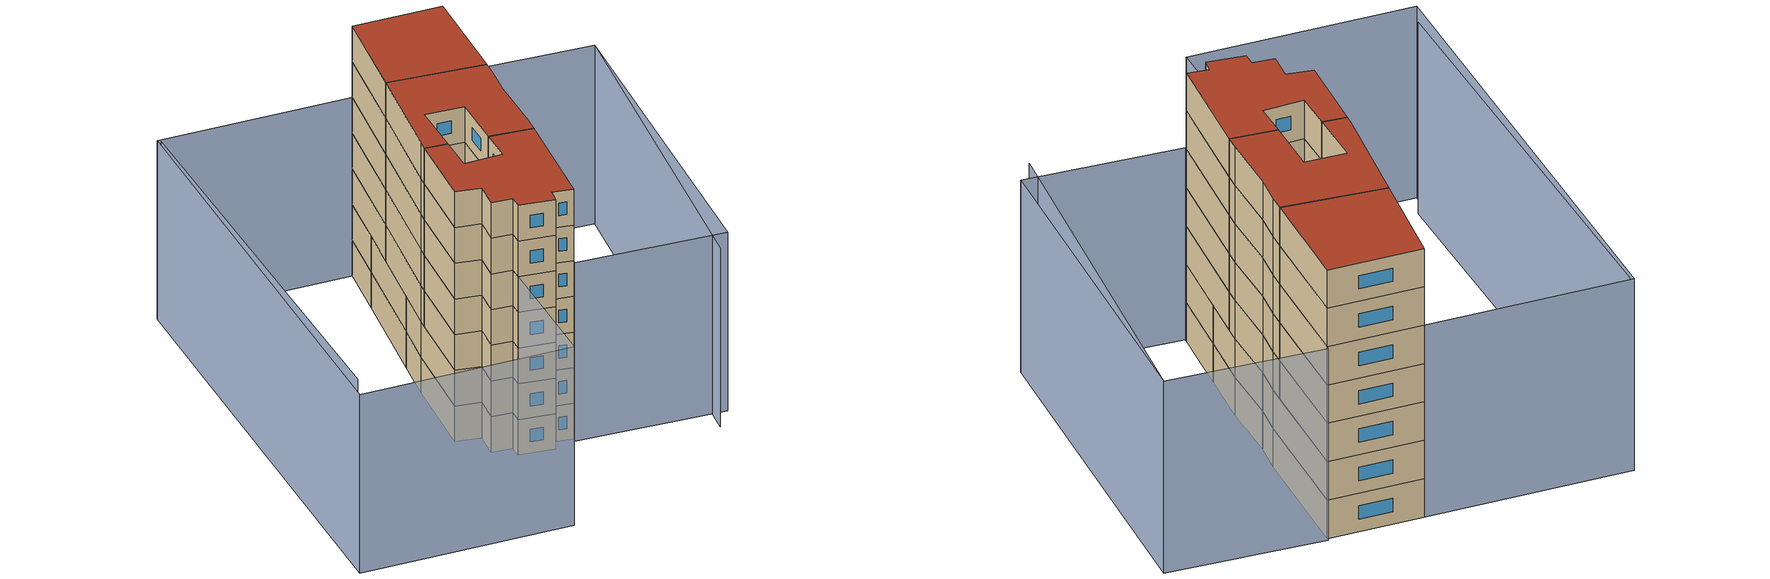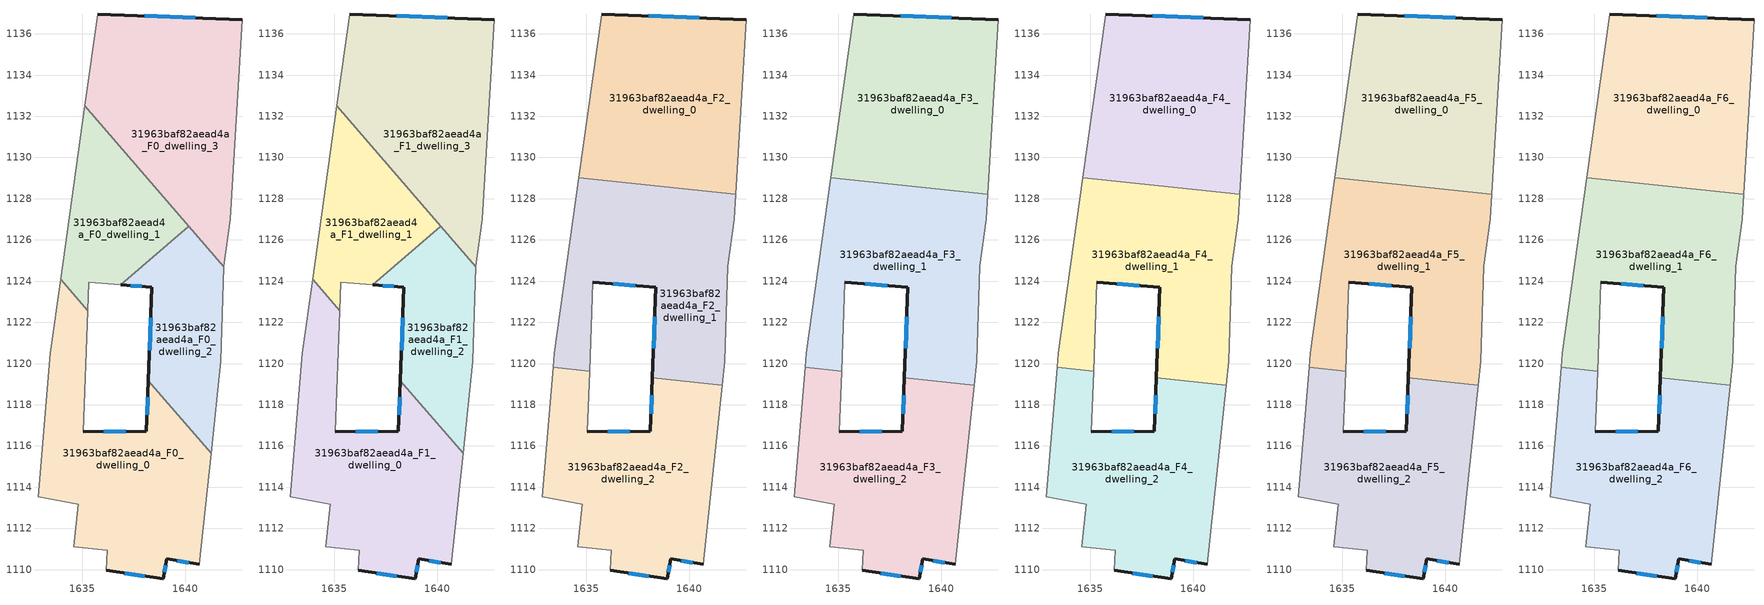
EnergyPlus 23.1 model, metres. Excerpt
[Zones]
31963baf82aead4a_F0_dwelling_0
 floor ground (EU_floor_Construction): 1638.2,1119.17 1641.25,1115.64 1640.68,1110.25 1639.09,1110.52 1638.93,1109.54 1636.17,1109.96 1636.2,1110.94 1634.57,1111.11 1634.8,1113.17 1632.84,1113.52 1633.44,1120.5 1633.95,1124.09 1635.26,1122.57 1635.05,1116.68 1638.1,1116.72 z0
 wall outside (EU_wall_Construction): 1638.2,1119.17 1638.1,1116.72 1635.05,1116.68 / 1636.17,1109.96 1638.93,1109.54 1639.09,1110.52 1640.68,1110.25 z0:3
 wall adiabatic (EU_wall_Construction): 1633.95,1124.09 1633.44,1120.5 1632.84,1113.52 1634.8,1113.17 1634.57,1111.11 1636.2,1110.94 1636.17,1109.96 / 1635.05,1116.68 1635.26,1122.57 / 1640.68,1110.25 1641.25,1115.64 z0:3
 wall to 31963baf82aead4a_F0_dwelling_1 (EU_wall_Construction): 1635.26,1122.57 1633.95,1124.09 z0:3
 wall to 31963baf82aead4a_F0_dwelling_2 (EU_wall_Construction): 1641.25,1115.64 1638.2,1119.17 z0:3
 window (EU_Window_Construction): 1637.11,1116.71 1636.04,1116.7 / 1638.17,1118.37 1638.14,1117.52 / 1639.61,1110.44 1640.16,1110.34 / 1638.98,1109.86 1639.04,1110.21 / 1637.06,1109.83 1638.03,1109.68 z0.98:2.02
31963baf82aead4a_F0_dwelling_1
 floor ground (EU_floor_Construction): 1635.12,1132.5 1640.16,1126.67 1636.86,1123.82 1635.31,1123.94 1635.26,1122.57 1633.95,1124.09 z0
 wall adiabatic (EU_wall_Construction): 1635.26,1122.57 1635.31,1123.94 1636.86,1123.82 / 1635.12,1132.5 1633.95,1124.09 z0:3
 wall to 31963baf82aead4a_F0_dwelling_2 (EU_wall_Construction): 1636.86,1123.82 1640.16,1126.67 z0:3
 wall to 31963baf82aead4a_F0_dwelling_3 (EU_wall_Construction): 1640.16,1126.67 1635.12,1132.5 z0:3
31963baf82aead4a_F0_dwelling_2
 floor ground (EU_floor_Construction): 1640.16,1126.67 1641.86,1124.7 1641.72,1120.1 1641.25,1115.64 1638.2,1119.17 1638.38,1123.7 1636.86,1123.82 z0
 wall outside (EU_wall_Construction): 1636.86,1123.82 1638.38,1123.7 1638.2,1119.17 z0:3
 wall adiabatic (EU_wall_Construction): 1641.25,1115.64 1641.72,1120.1 1641.86,1124.7 z0:3
 wall to 31963baf82aead4a_F0_dwelling_3 (EU_wall_Construction): 1641.86,1124.7 1640.16,1126.67 z0:3
 window (EU_Window_Construction): 1638.32,1122.23 1638.26,1120.64 / 1637.35,1123.78 1637.88,1123.74 z0.98:2.02
31963baf82aead4a_F0_dwelling_3
 floor ground (EU_floor_Construction): 1642.74,1136.68 1642.17,1127.01 1641.86,1124.73 1641.86,1124.7 1635.12,1132.5 1635.75,1136.96 z0
 wall outside (EU_wall_Construction): 1642.74,1136.68 1635.75,1136.96 z0:3
 wall adiabatic (EU_wall_Construction): 1641.86,1124.7 1641.86,1124.73 1642.17,1127.01 1642.74,1136.68 / 1635.75,1136.96 1635.12,1132.5 z0:3
 window (EU_Window_Construction): 1640.47,1136.77 1638.02,1136.87 z0.98:2.02
31963baf82aead4a_F1_dwelling_0
 floor to 31963baf82aead4a_F0_dwelling_0 (EU_floor_Construction): 1638.2,1119.17 1641.25,1115.64 1640.68,1110.25 1639.09,1110.52 1638.93,1109.54 1636.17,1109.96 1636.2,1110.94 1634.57,1111.11 1634.8,1113.17 1632.84,1113.52 1633.44,1120.5 1633.95,1124.09 1635.26,1122.57 1635.05,1116.68 1638.1,1116.72 z3
 wall outside (EU_wall_Construction): 1638.2,1119.17 1638.1,1116.72 1635.05,1116.68 / 1636.17,1109.96 1638.93,1109.54 1639.09,1110.52 1640.68,1110.25 z3:6
 wall adiabatic (EU_wall_Construction): 1633.95,1124.09 1633.44,1120.5 1632.84,1113.52 1634.8,1113.17 1634.57,1111.11 1636.2,1110.94 1636.17,1109.96 / 1635.05,1116.68 1635.26,1122.57 / 1640.68,1110.25 1641.25,1115.64 z3:6
 wall to 31963baf82aead4a_F1_dwelling_1 (EU_wall_Construction): 1635.26,1122.57 1633.95,1124.09 z3:6
 wall to 31963baf82aead4a_F1_dwelling_2 (EU_wall_Construction): 1641.25,1115.64 1638.2,1119.17 z3:6
 window (EU_Window_Construction): 1637.11,1116.71 1636.04,1116.7 / 1638.17,1118.37 1638.14,1117.52 / 1639.61,1110.44 1640.16,1110.34 / 1638.98,1109.86 1639.04,1110.21 / 1637.06,1109.83 1638.03,1109.68 z3.98:5.02
31963baf82aead4a_F1_dwelling_1
 floor to 31963baf82aead4a_F0_dwelling_1 (EU_floor_Construction): 1635.12,1132.5 1640.16,1126.67 1636.86,1123.82 1635.31,1123.94 1635.26,1122.57 1633.95,1124.09 z3
 wall adiabatic (EU_wall_Construction): 1635.26,1122.57 1635.31,1123.94 1636.86,1123.82 / 1635.12,1132.5 1633.95,1124.09 z3:6
 wall to 31963baf82aead4a_F1_dwelling_2 (EU_wall_Construction): 1636.86,1123.82 1640.16,1126.67 z3:6
 wall to 31963baf82aead4a_F1_dwelling_3 (EU_wall_Construction): 1640.16,1126.67 1635.12,1132.5 z3:6
31963baf82aead4a_F1_dwelling_2
 floor to 31963baf82aead4a_F0_dwelling_2 (EU_floor_Construction): 1640.16,1126.67 1641.86,1124.7 1641.72,1120.1 1641.25,1115.64 1638.2,1119.17 1638.38,1123.7 1636.86,1123.82 z3
 wall outside (EU_wall_Construction): 1636.86,1123.82 1638.38,1123.7 1638.2,1119.17 z3:6
 wall adiabatic (EU_wall_Construction): 1641.25,1115.64 1641.72,1120.1 1641.86,1124.7 z3:6
 wall to 31963baf82aead4a_F1_dwelling_3 (EU_wall_Construction): 1641.86,1124.7 1640.16,1126.67 z3:6
 window (EU_Window_Construction): 1638.32,1122.23 1638.26,1120.64 / 1637.35,1123.78 1637.88,1123.74 z3.98:5.02
31963baf82aead4a_F1_dwelling_3
 floor to 31963baf82aead4a_F0_dwelling_3 (EU_floor_Construction): 1642.74,1136.68 1642.17,1127.01 1641.86,1124.73 1641.86,1124.7 1635.12,1132.5 1635.75,1136.96 z3
 wall outside (EU_wall_Construction): 1642.74,1136.68 1635.75,1136.96 z3:6
 wall adiabatic (EU_wall_Construction): 1641.86,1124.7 1641.86,1124.73 1642.17,1127.01 1642.74,1136.68 / 1635.75,1136.96 1635.12,1132.5 z3:6
 window (EU_Window_Construction): 1640.47,1136.77 1638.02,1136.87 z3.98:5.02
31963baf82aead4a_F2_dwelling_0
 floor to 31963baf82aead4a_F1_dwelling_3 (EU_floor_Construction): 1642.74,1136.68 1642.24,1128.21 1638.48,1128.62 1635.12,1132.5 1635.75,1136.96 z6
 floor to 31963baf82aead4a_F1_dwelling_1 (EU_floor_Construction): 1635.12,1132.5 1638.48,1128.62 1634.64,1129.02 z6
 wall outside (EU_wall_Construction): 1642.74,1136.68 1635.75,1136.96 z6:9
 wall to 31963baf82aead4a_F2_dwelling_1 (EU_wall_Construction): 1634.64,1129.03 1642.24,1128.21 z6:9
 wall adiabatic (EU_wall_Construction): 1635.75,1136.96 1634.64,1129.03 / 1642.24,1128.21 1642.74,1136.68 z6:9
 window (EU_Window_Construction): 1640.47,1136.77 1638.02,1136.87 z6.98:8.02
31963baf82aead4a_F2_dwelling_1
 floor to 31963baf82aead4a_F1_dwelling_1 (EU_floor_Construction): 1638.48,1128.62 1640.16,1126.67 1636.86,1123.82 1635.31,1123.94 1635.26,1122.57 1633.95,1124.09 1634.64,1129.02 z6
 floor to 31963baf82aead4a_F1_dwelling_2 (EU_floor_Construction): 1640.16,1126.67 1641.86,1124.7 1641.72,1120.1 1641.6,1118.95 1638.21,1119.31 1638.38,1123.7 1636.86,1123.82 z6
 floor to 31963baf82aead4a_F1_dwelling_0 (EU_floor_Construction): 1633.95,1124.09 1635.26,1122.57 1635.15,1119.64 1633.39,1119.82 1633.44,1120.5 z6
 floor to 31963baf82aead4a_F1_dwelling_3 (EU_floor_Construction): 1642.24,1128.21 1642.17,1127.01 1641.86,1124.73 1641.86,1124.7 1638.48,1128.62 z6
 wall outside (EU_wall_Construction): 1635.31,1123.94 1638.38,1123.7 1638.2,1119.31 z6:9
 wall adiabatic (EU_wall_Construction): 1641.6,1118.95 1641.72,1120.1 1641.86,1124.73 1642.17,1127.01 1642.24,1128.21 / 1635.16,1119.63 1635.31,1123.94 / 1634.64,1129.03 1633.44,1120.5 1633.39,1119.82 z6:9
 wall to 31963baf82aead4a_F2_dwelling_2 (EU_wall_Construction): 1638.2,1119.31 1641.6,1118.95 / 1633.39,1119.82 1635.16,1119.63 z6:9
 window (EU_Window_Construction): 1638.32,1122.28 1638.26,1120.74 / 1636.31,1123.87 1637.38,1123.78 z6.98:8.02
31963baf82aead4a_F2_dwelling_2
 floor to 31963baf82aead4a_F1_dwelling_0 (EU_floor_Construction): 1638.2,1119.17 1641.25,1115.64 1640.68,1110.25 1639.09,1110.52 1638.93,1109.54 1636.17,1109.96 1636.2,1110.94 1634.57,1111.11 1634.8,1113.17 1632.84,1113.52 1633.39,1119.82 1635.15,1119.64 1635.05,1116.68 1638.1,1116.72 z6
 floor to 31963baf82aead4a_F1_dwelling_2 (EU_floor_Construction): 1641.6,1118.95 1641.25,1115.64 1638.2,1119.17 1638.21,1119.31 z6
 wall outside (EU_wall_Construction): 1638.2,1119.31 1638.1,1116.72 1635.05,1116.68 / 1636.17,1109.96 1638.93,1109.54 1639.09,1110.52 1640.68,1110.25 z6:9
 wall adiabatic (EU_wall_Construction): 1633.39,1119.82 1632.84,1113.52 1634.8,1113.17 1634.57,1111.11 1636.2,1110.94 1636.17,1109.96 / 1635.05,1116.68 1635.16,1119.63 / 1640.68,1110.25 1641.6,1118.95 z6:9
 window (EU_Window_Construction): 1637.11,1116.71 1636.04,1116.7 / 1638.17,1118.47 1638.14,1117.56 / 1639.61,1110.44 1640.16,1110.34 / 1638.98,1109.86 1639.04,1110.21 / 1637.06,1109.83 1638.03,1109.68 z6.98:8.02
31963baf82aead4a_F3_dwelling_0
 floor to 31963baf82aead4a_F2_dwelling_0 (EU_floor_Construction): 1642.74,1136.68 1642.24,1128.21 1634.64,1129.03 1635.75,1136.96 z9
 wall outside (EU_wall_Construction): 1642.74,1136.68 1635.75,1136.96 z9:12
 wall to 31963baf82aead4a_F3_dwelling_1 (EU_wall_Construction): 1634.64,1129.03 1642.24,1128.21 z9:12
 wall adiabatic (EU_wall_Construction): 1635.75,1136.96 1634.64,1129.03 / 1642.24,1128.21 1642.74,1136.68 z9:12
 window (EU_Window_Construction): 1640.47,1136.77 1638.02,1136.87 z9.98:11.02
31963baf82aead4a_F3_dwelling_1
 floor to 31963baf82aead4a_F2_dwelling_1 (EU_floor_Construction): 1642.24,1128.21 1642.17,1127.01 1641.86,1124.73 1641.72,1120.1 1641.6,1118.95 1638.2,1119.31 1638.38,1123.7 1635.31,1123.94 1635.16,1119.63 1633.39,1119.82 1633.44,1120.5 1634.64,1129.03 z9
 wall outside (EU_wall_Construction): 1635.31,1123.94 1638.38,1123.7 1638.2,1119.31 z9:12
 wall adiabatic (EU_wall_Construction): 1641.6,1118.95 1641.72,1120.1 1641.86,1124.73 1642.17,1127.01 1642.24,1128.21 / 1635.16,1119.63 1635.31,1123.94 / 1634.64,1129.03 1633.44,1120.5 1633.39,1119.82 z9:12
 wall to 31963baf82aead4a_F3_dwelling_2 (EU_wall_Construction): 1638.2,1119.31 1641.6,1118.95 / 1633.39,1119.82 1635.16,1119.63 z9:12
 window (EU_Window_Construction): 1638.32,1122.28 1638.26,1120.74 / 1636.31,1123.87 1637.38,1123.78 z9.98:11.02
31963baf82aead4a_F3_dwelling_2
 floor to 31963baf82aead4a_F2_dwelling_2 (EU_floor_Construction): 1641.6,1118.95 1640.68,1110.25 1639.09,1110.52 1638.93,1109.54 1636.17,1109.96 1636.2,1110.94 1634.57,1111.11 1634.8,1113.17 1632.84,1113.52 1633.39,1119.82 1635.16,1119.63 1635.05,1116.68 1638.1,1116.72 1638.2,1119.31 z9
 wall outside (EU_wall_Construction): 1638.2,1119.31 1638.1,1116.72 1635.05,1116.68 / 1636.17,1109.96 1638.93,1109.54 1639.09,1110.52 1640.68,1110.25 z9:12
 wall adiabatic (EU_wall_Construction): 1633.39,1119.82 1632.84,1113.52 1634.8,1113.17 1634.57,1111.11 1636.2,1110.94 1636.17,1109.96 / 1635.05,1116.68 1635.16,1119.63 / 1640.68,1110.25 1641.6,1118.95 z9:12
 window (EU_Window_Construction): 1637.11,1116.71 1636.04,1116.7 / 1638.17,1118.47 1638.14,1117.56 / 1639.61,1110.44 1640.16,1110.34 / 1638.98,1109.86 1639.04,1110.21 / 1637.06,1109.83 1638.03,1109.68 z9.98:11.02
31963baf82aead4a_F4_dwelling_0
 floor to 31963baf82aead4a_F3_dwelling_0 (EU_floor_Construction): 1642.74,1136.68 1642.24,1128.21 1634.64,1129.03 1635.75,1136.96 z12
 wall outside (EU_wall_Construction): 1642.74,1136.68 1635.75,1136.96 z12:15
 wall to 31963baf82aead4a_F4_dwelling_1 (EU_wall_Construction): 1634.64,1129.03 1642.24,1128.21 z12:15
 wall adiabatic (EU_wall_Construction): 1635.75,1136.96 1634.64,1129.03 / 1642.24,1128.21 1642.74,1136.68 z12:15
 window (EU_Window_Construction): 1640.47,1136.77 1638.02,1136.87 z12.98:14.02
31963baf82aead4a_F4_dwelling_1
 floor to 31963baf82aead4a_F3_dwelling_1 (EU_floor_Construction): 1642.24,1128.21 1642.17,1127.01 1641.86,1124.73 1641.72,1120.1 1641.6,1118.95 1638.2,1119.31 1638.38,1123.7 1635.31,1123.94 1635.16,1119.63 1633.39,1119.82 1633.44,1120.5 1634.64,1129.03 z12
 wall outside (EU_wall_Construction): 1635.31,1123.94 1638.38,1123.7 1638.2,1119.31 z12:15
 wall adiabatic (EU_wall_Construction): 1641.6,1118.95 1641.72,1120.1 1641.86,1124.73 1642.17,1127.01 1642.24,1128.21 / 1635.16,1119.63 1635.31,1123.94 / 1634.64,1129.03 1633.44,1120.5 1633.39,1119.82 z12:15
 wall to 31963baf82aead4a_F4_dwelling_2 (EU_wall_Construction): 1638.2,1119.31 1641.6,1118.95 / 1633.39,1119.82 1635.16,1119.63 z12:15
 window (EU_Window_Construction): 1638.32,1122.28 1638.26,1120.74 / 1636.31,1123.87 1637.38,1123.78 z12.98:14.02
31963baf82aead4a_F4_dwelling_2
 floor to 31963baf82aead4a_F3_dwelling_2 (EU_floor_Construction): 1641.6,1118.95 1640.68,1110.25 1639.09,1110.52 1638.93,1109.54 1636.17,1109.96 1636.2,1110.94 1634.57,1111.11 1634.8,1113.17 1632.84,1113.52 1633.39,1119.82 1635.16,1119.63 1635.05,1116.68 1638.1,1116.72 1638.2,1119.31 z12
 wall outside (EU_wall_Construction): 1638.2,1119.31 1638.1,1116.72 1635.05,1116.68 / 1636.17,1109.96 1638.93,1109.54 1639.09,1110.52 1640.68,1110.25 z12:15
 wall adiabatic (EU_wall_Construction): 1633.39,1119.82 1632.84,1113.52 1634.8,1113.17 1634.57,1111.11 1636.2,1110.94 1636.17,1109.96 / 1635.05,1116.68 1635.16,1119.63 / 1640.68,1110.25 1641.6,1118.95 z12:15
 window (EU_Window_Construction): 1637.11,1116.71 1636.04,1116.7 / 1638.17,1118.47 1638.14,1117.56 / 1639.61,1110.44 1640.16,1110.34 / 1638.98,1109.86 1639.04,1110.21 / 1637.06,1109.83 1638.03,1109.68 z12.98:14.02
31963baf82aead4a_F5_dwelling_0
 floor to 31963baf82aead4a_F4_dwelling_0 (EU_floor_Construction): 1642.74,1136.68 1642.24,1128.21 1634.64,1129.03 1635.75,1136.96 z15
 wall outside (EU_wall_Construction): 1642.74,1136.68 1635.75,1136.96 z15:18
 wall to 31963baf82aead4a_F5_dwelling_1 (EU_wall_Construction): 1634.64,1129.03 1642.24,1128.21 z15:18
 wall adiabatic (EU_wall_Construction): 1635.75,1136.96 1634.64,1129.03 / 1642.24,1128.21 1642.74,1136.68 z15:18
 window (EU_Window_Construction): 1640.47,1136.77 1638.02,1136.87 z15.98:17.02
31963baf82aead4a_F5_dwelling_1
 floor to 31963baf82aead4a_F4_dwelling_1 (EU_floor_Construction): 1642.24,1128.21 1642.17,1127.01 1641.86,1124.73 1641.72,1120.1 1641.6,1118.95 1638.2,1119.31 1638.38,1123.7 1635.31,1123.94 1635.16,1119.63 1633.39,1119.82 1633.44,1120.5 1634.64,1129.03 z15
 wall outside (EU_wall_Construction): 1635.31,1123.94 1638.38,1123.7 1638.2,1119.31 z15:18
 wall adiabatic (EU_wall_Construction): 1641.6,1118.95 1641.72,1120.1 1641.86,1124.73 1642.17,1127.01 1642.24,1128.21 / 1635.16,1119.63 1635.31,1123.94 / 1634.64,1129.03 1633.44,1120.5 1633.39,1119.82 z15:18
 wall to 31963baf82aead4a_F5_dwelling_2 (EU_wall_Construction): 1638.2,1119.31 1641.6,1118.95 / 1633.39,1119.82 1635.16,1119.63 z15:18
 window (EU_Window_Construction): 1638.32,1122.28 1638.26,1120.74 / 1636.31,1123.87 1637.38,1123.78 z15.98:17.02
31963baf82aead4a_F5_dwelling_2
 floor to 31963baf82aead4a_F4_dwelling_2 (EU_floor_Construction): 1641.6,1118.95 1640.68,1110.25 1639.09,1110.52 1638.93,1109.54 1636.17,1109.96 1636.2,1110.94 1634.57,1111.11 1634.8,1113.17 1632.84,1113.52 1633.39,1119.82 1635.16,1119.63 1635.05,1116.68 1638.1,1116.72 1638.2,1119.31 z15
 wall outside (EU_wall_Construction): 1638.2,1119.31 1638.1,1116.72 1635.05,1116.68 / 1636.17,1109.96 1638.93,1109.54 1639.09,1110.52 1640.68,1110.25 z15:18
 wall adiabatic (EU_wall_Construction): 1633.39,1119.82 1632.84,1113.52 1634.8,1113.17 1634.57,1111.11 1636.2,1110.94 1636.17,1109.96 / 1635.05,1116.68 1635.16,1119.63 / 1640.68,1110.25 1641.6,1118.95 z15:18
 window (EU_Window_Construction): 1637.11,1116.71 1636.04,1116.7 / 1638.17,1118.47 1638.14,1117.56 / 1639.61,1110.44 1640.16,1110.34 / 1638.98,1109.86 1639.04,1110.21 / 1637.06,1109.83 1638.03,1109.68 z15.98:17.02
31963baf82aead4a_F6_dwelling_0
 floor to 31963baf82aead4a_F5_dwelling_0 (EU_floor_Construction): 1642.74,1136.68 1642.24,1128.21 1634.64,1129.03 1635.75,1136.96 z18
 wall outside (EU_wall_Construction): 1642.74,1136.68 1635.75,1136.96 z18:21
 wall to 31963baf82aead4a_F6_dwelling_1 (EU_wall_Construction): 1634.64,1129.03 1642.24,1128.21 z18:21
 wall adiabatic (EU_wall_Construction): 1635.75,1136.96 1634.64,1129.03 / 1642.24,1128.21 1642.74,1136.68 z18:21
 window (EU_Window_Construction): 1640.47,1136.77 1638.02,1136.87 z18.98:20.02
 roof outside (EU_roof_Construction): 1642.24,1128.21 1642.74,1136.68 1635.75,1136.96 1634.64,1129.03 z21
31963baf82aead4a_F6_dwelling_1
 floor to 31963baf82aead4a_F5_dwelling_1 (EU_floor_Construction): 1642.24,1128.21 1642.17,1127.01 1641.86,1124.73 1641.72,1120.1 1641.6,1118.95 1638.2,1119.31 1638.38,1123.7 1635.31,1123.94 1635.16,1119.63 1633.39,1119.82 1633.44,1120.5 1634.64,1129.03 z18
 wall outside (EU_wall_Construction): 1635.31,1123.94 1638.38,1123.7 1638.2,1119.31 z18:21
 wall adiabatic (EU_wall_Construction): 1641.6,1118.95 1641.72,1120.1 1641.86,1124.73 1642.17,1127.01 1642.24,1128.21 / 1635.16,1119.63 1635.31,1123.94 / 1634.64,1129.03 1633.44,1120.5 1633.39,1119.82 z18:21
 wall to 31963baf82aead4a_F6_dwelling_2 (EU_wall_Construction): 1638.2,1119.31 1641.6,1118.95 / 1633.39,1119.82 1635.16,1119.63 z18:21
 window (EU_Window_Construction): 1638.32,1122.28 1638.26,1120.74 / 1636.31,1123.87 1637.38,1123.78 z18.98:20.02
 roof outside (EU_roof_Construction): 1641.6,1118.95 1641.72,1120.1 1641.86,1124.73 1642.17,1127.01 1642.24,1128.21 1634.64,1129.03 1633.44,1120.5 1633.39,1119.82 1635.16,1119.63 1635.31,1123.94 1638.38,1123.7 1638.2,1119.31 z21
31963baf82aead4a_F6_dwelling_2
 floor to 31963baf82aead4a_F5_dwelling_2 (EU_floor_Construction): 1641.6,1118.95 1640.68,1110.25 1639.09,1110.52 1638.93,1109.54 1636.17,1109.96 1636.2,1110.94 1634.57,1111.11 1634.8,1113.17 1632.84,1113.52 1633.39,1119.82 1635.16,1119.63 1635.05,1116.68 1638.1,1116.72 1638.2,1119.31 z18
 wall outside (EU_wall_Construction): 1638.2,1119.31 1638.1,1116.72 1635.05,1116.68 / 1636.17,1109.96 1638.93,1109.54 1639.09,1110.52 1640.68,1110.25 z18:21
 wall adiabatic (EU_wall_Construction): 1633.39,1119.82 1632.84,1113.52 1634.8,1113.17 1634.57,1111.11 1636.2,1110.94 1636.17,1109.96 / 1635.05,1116.68 1635.16,1119.63 / 1640.68,1110.25 1641.6,1118.95 z18:21
 window (EU_Window_Construction): 1637.11,1116.71 1636.04,1116.7 / 1638.17,1118.47 1638.14,1117.56 / 1639.61,1110.44 1640.16,1110.34 / 1638.98,1109.86 1639.04,1110.21 / 1637.06,1109.83 1638.03,1109.68 z18.98:20.02
 roof outside (EU_roof_Construction): 1640.68,1110.25 1641.6,1118.95 1638.2,1119.31 1638.1,1116.72 1635.05,1116.68 1635.16,1119.63 1633.39,1119.82 1632.84,1113.52 1634.8,1113.17 1634.57,1111.11 1636.2,1110.94 1636.17,1109.96 1638.93,1109.54 1639.09,1110.52 z21
shading: 1620.84,1137.35 1619.91,1102.23 / 1650.88,1107.37 1654.4,1136.01 / 1619.16,1100.33 1620.61,1137.55 / 1620.61,1137.55 1637.22,1136.91 / 1637.22,1136.91 1635.77,1099.68 / 1635.77,1099.68 1619.16,1100.33 / 1640.65,1109.98 1642.76,1136.92 / 1642.76,1136.92 1654.4,1136.01 / 1654.4,1136.01 1652.29,1109.07 / 1652.29,1109.07 1640.65,1109.98 z0:15
[Building]
EU S2 Campaign: North Axis=0; Terrain=City; Solar Distribution=FullExterior
[Site:Location]
Bologna: Latitude=44.5; Longitude=11.25; Time Zone=1; Elevation=37
[SizingPeriod:WeatherFileDays]
AnnualSizingPeriod: Begin Month=1; Begin Day of Month=1; End Month=12; End Day of Month=31; Day of Week for Start Day=Monday; Use Weather File Daylight Saving Period=No; Use Weather File Rain and Snow Indicators=No
[MATERIAL]
EU_InternalMass_Material: Roughness=MediumRough; Thickness=0.1; Conductivity=1; Density=1800; Specific Heat=900; Thermal Absorptance=0.9; Solar Absorptance=0.7; Visible Absorptance=0.7
[MATERIAL:NOMASS] Roughness=MediumRough; Thermal Absorptance=0.9; Solar Absorptance=0.7; Visible Absorptance=0.7
Name | Thermal Resistance
EU_wall_NoMass | 0.905828
EU_roof_NoMass | 0.37593
EU_floor_NoMass | 0.67114
[WINDOWMATERIAL:SIMPLEGLAZINGSYSTEM]
EU_Window_SimpleGlazing: UFactor=4.52486; Solar Heat Gain Coefficient=0.85; Visible Transmittance=0.85
[CONSTRUCTION]
EU_wall_Construction: EU_wall_NoMass
EU_roof_Construction: EU_roof_NoMass
EU_floor_Construction: EU_floor_NoMass
EU_Window_Construction: EU_Window_SimpleGlazing
EU_InternalMass_Construction: EU_InternalMass_Material
[ZONE] Type=1; Multiplier=1; Ceiling Height=autocalculate; Floor Area=autocalculate; Part of Total Floor Area=Yes
Name | Volume
31963baf82aead4a_F0_dwelling_0; 31963baf82aead4a_F1_dwelling_0 | 180.962
31963baf82aead4a_F2_dwelling_0; 31963baf82aead4a_F3_dwelling_0; 31963baf82aead4a_F4_dwelling_0; 31963baf82aead4a_F5_dwelling_0; 31963baf82aead4a_F6_dwelling_0 | 180.968
31963baf82aead4a_F0_dwelling_1; 31963baf82aead4a_F1_dwelling_1 | 90.4915
31963baf82aead4a_F2_dwelling_1; 31963baf82aead4a_F3_dwelling_1; 31963baf82aead4a_F4_dwelling_1; 31963baf82aead4a_F5_dwelling_1; 31963baf82aead4a_F6_dwelling_1 | 180.961
31963baf82aead4a_F0_dwelling_2; 31963baf82aead4a_F1_dwelling_2 | 90.4753
31963baf82aead4a_F2_dwelling_2; 31963baf82aead4a_F3_dwelling_2; 31963baf82aead4a_F4_dwelling_2; 31963baf82aead4a_F5_dwelling_2; 31963baf82aead4a_F6_dwelling_2 | 180.978
31963baf82aead4a_F0_dwelling_3; 31963baf82aead4a_F1_dwelling_3 | 180.973
[INTERNALMASS] Construction=EU_InternalMass_Construction
Name | Zone or ZoneList | Surface Area
31963baf82aead4a_F0_dwelling_0_EU_InternalMass | 31963baf82aead4a_F0_dwelling_0 | 60.3209
31963baf82aead4a_F0_dwelling_1_EU_InternalMass | 31963baf82aead4a_F0_dwelling_1 | 30.1635
31963baf82aead4a_F0_dwelling_2_EU_InternalMass | 31963baf82aead4a_F0_dwelling_2 | 30.1582
31963baf82aead4a_F0_dwelling_3_EU_InternalMass | 31963baf82aead4a_F0_dwelling_3 | 60.3243
31963baf82aead4a_F1_dwelling_0_EU_InternalMass | 31963baf82aead4a_F1_dwelling_0 | 60.3209
31963baf82aead4a_F1_dwelling_1_EU_InternalMass | 31963baf82aead4a_F1_dwelling_1 | 30.1635
31963baf82aead4a_F1_dwelling_2_EU_InternalMass | 31963baf82aead4a_F1_dwelling_2 | 30.1582
31963baf82aead4a_F1_dwelling_3_EU_InternalMass | 31963baf82aead4a_F1_dwelling_3 | 60.3243
31963baf82aead4a_F2_dwelling_0_EU_InternalMass | 31963baf82aead4a_F2_dwelling_0 | 60.3228
31963baf82aead4a_F2_dwelling_1_EU_InternalMass | 31963baf82aead4a_F2_dwelling_1 | 60.321
31963baf82aead4a_F2_dwelling_2_EU_InternalMass | 31963baf82aead4a_F2_dwelling_2 | 60.326
31963baf82aead4a_F3_dwelling_0_EU_InternalMass | 31963baf82aead4a_F3_dwelling_0 | 60.3228
31963baf82aead4a_F3_dwelling_1_EU_InternalMass | 31963baf82aead4a_F3_dwelling_1 | 60.321
31963baf82aead4a_F3_dwelling_2_EU_InternalMass | 31963baf82aead4a_F3_dwelling_2 | 60.326
31963baf82aead4a_F4_dwelling_0_EU_InternalMass | 31963baf82aead4a_F4_dwelling_0 | 60.3228
31963baf82aead4a_F4_dwelling_1_EU_InternalMass | 31963baf82aead4a_F4_dwelling_1 | 60.321
31963baf82aead4a_F4_dwelling_2_EU_InternalMass | 31963baf82aead4a_F4_dwelling_2 | 60.326
31963baf82aead4a_F5_dwelling_0_EU_InternalMass | 31963baf82aead4a_F5_dwelling_0 | 60.3228
31963baf82aead4a_F5_dwelling_1_EU_InternalMass | 31963baf82aead4a_F5_dwelling_1 | 60.321
31963baf82aead4a_F5_dwelling_2_EU_InternalMass | 31963baf82aead4a_F5_dwelling_2 | 60.326
31963baf82aead4a_F6_dwelling_0_EU_InternalMass | 31963baf82aead4a_F6_dwelling_0 | 60.3228
31963baf82aead4a_F6_dwelling_1_EU_InternalMass | 31963baf82aead4a_F6_dwelling_1 | 60.321
31963baf82aead4a_F6_dwelling_2_EU_InternalMass | 31963baf82aead4a_F6_dwelling_2 | 60.326
[OTHEREQUIPMENT] Fuel Type=Electricity; Design Level Calculation Method=Watts/Area; Power per Zone Floor Area=1; Fraction Latent=0; Fraction Radiant=0; Fraction Lost=0; Carbon Dioxide Generation Rate=0; EndUse Subcategory=EU_Step8_InternalGains
Name | Zone or ZoneList or Space or SpaceList | Schedule
EU_Step8_InternalGain_31963baf82aead4a_F0_dwelling_0_f000 | 31963baf82aead4a_F0_dwelling_0 | EU_Step8_GainSchedule_31963baf82aead4a_F0_dwelling_0_f000
EU_Step8_InternalGain_31963baf82aead4a_F0_dwelling_1_f000 | 31963baf82aead4a_F0_dwelling_1 | EU_Step8_GainSchedule_31963baf82aead4a_F0_dwelling_1_f000
EU_Step8_InternalGain_31963baf82aead4a_F0_dwelling_2_f000 | 31963baf82aead4a_F0_dwelling_2 | EU_Step8_GainSchedule_31963baf82aead4a_F0_dwelling_2_f000
EU_Step8_InternalGain_31963baf82aead4a_F0_dwelling_3_f000 | 31963baf82aead4a_F0_dwelling_3 | EU_Step8_GainSchedule_31963baf82aead4a_F0_dwelling_3_f000
EU_Step8_InternalGain_31963baf82aead4a_F1_dwelling_0_f000 | 31963baf82aead4a_F1_dwelling_0 | EU_Step8_GainSchedule_31963baf82aead4a_F1_dwelling_0_f000
EU_Step8_InternalGain_31963baf82aead4a_F1_dwelling_1_f000 | 31963baf82aead4a_F1_dwelling_1 | EU_Step8_GainSchedule_31963baf82aead4a_F1_dwelling_1_f000
EU_Step8_InternalGain_31963baf82aead4a_F1_dwelling_2_f000 | 31963baf82aead4a_F1_dwelling_2 | EU_Step8_GainSchedule_31963baf82aead4a_F1_dwelling_2_f000
EU_Step8_InternalGain_31963baf82aead4a_F1_dwelling_3_f000 | 31963baf82aead4a_F1_dwelling_3 | EU_Step8_GainSchedule_31963baf82aead4a_F1_dwelling_3_f000
EU_Step8_InternalGain_31963baf82aead4a_F2_dwelling_0_f000 | 31963baf82aead4a_F2_dwelling_0 | EU_Step8_GainSchedule_31963baf82aead4a_F2_dwelling_0_f000
EU_Step8_InternalGain_31963baf82aead4a_F2_dwelling_1_f000 | 31963baf82aead4a_F2_dwelling_1 | EU_Step8_GainSchedule_31963baf82aead4a_F2_dwelling_1_f000
EU_Step8_InternalGain_31963baf82aead4a_F2_dwelling_2_f000 | 31963baf82aead4a_F2_dwelling_2 | EU_Step8_GainSchedule_31963baf82aead4a_F2_dwelling_2_f000
EU_Step8_InternalGain_31963baf82aead4a_F3_dwelling_0_f000 | 31963baf82aead4a_F3_dwelling_0 | EU_Step8_GainSchedule_31963baf82aead4a_F3_dwelling_0_f000
EU_Step8_InternalGain_31963baf82aead4a_F3_dwelling_1_f000 | 31963baf82aead4a_F3_dwelling_1 | EU_Step8_GainSchedule_31963baf82aead4a_F3_dwelling_1_f000
EU_Step8_InternalGain_31963baf82aead4a_F3_dwelling_2_f000 | 31963baf82aead4a_F3_dwelling_2 | EU_Step8_GainSchedule_31963baf82aead4a_F3_dwelling_2_f000
EU_Step8_InternalGain_31963baf82aead4a_F4_dwelling_0_f000 | 31963baf82aead4a_F4_dwelling_0 | EU_Step8_GainSchedule_31963baf82aead4a_F4_dwelling_0_f000
EU_Step8_InternalGain_31963baf82aead4a_F4_dwelling_1_f000 | 31963baf82aead4a_F4_dwelling_1 | EU_Step8_GainSchedule_31963baf82aead4a_F4_dwelling_1_f000
EU_Step8_InternalGain_31963baf82aead4a_F4_dwelling_2_f000 | 31963baf82aead4a_F4_dwelling_2 | EU_Step8_GainSchedule_31963baf82aead4a_F4_dwelling_2_f000
EU_Step8_InternalGain_31963baf82aead4a_F5_dwelling_0_f000 | 31963baf82aead4a_F5_dwelling_0 | EU_Step8_GainSchedule_31963baf82aead4a_F5_dwelling_0_f000
EU_Step8_InternalGain_31963baf82aead4a_F5_dwelling_1_f000 | 31963baf82aead4a_F5_dwelling_1 | EU_Step8_GainSchedule_31963baf82aead4a_F5_dwelling_1_f000
EU_Step8_InternalGain_31963baf82aead4a_F5_dwelling_2_f000 | 31963baf82aead4a_F5_dwelling_2 | EU_Step8_GainSchedule_31963baf82aead4a_F5_dwelling_2_f000
EU_Step8_InternalGain_31963baf82aead4a_F6_dwelling_0_f000 | 31963baf82aead4a_F6_dwelling_0 | EU_Step8_GainSchedule_31963baf82aead4a_F6_dwelling_0_f000
EU_Step8_InternalGain_31963baf82aead4a_F6_dwelling_1_f000 | 31963baf82aead4a_F6_dwelling_1 | EU_Step8_GainSchedule_31963baf82aead4a_F6_dwelling_1_f000
EU_Step8_InternalGain_31963baf82aead4a_F6_dwelling_2_f000 | 31963baf82aead4a_F6_dwelling_2 | EU_Step8_GainSchedule_31963baf82aead4a_F6_dwelling_2_f000
[ZONEVENTILATION:DESIGNFLOWRATE] Schedule=EU_AlwaysOn; Design Flow Rate Calculation Method=AirChanges/Hour; Air Changes per Hour=0.73129; Ventilation Type=Natural; Fan Pressure Rise=0; Fan Total Efficiency=1; Constant Term Coefficient=1; Temperature Term Coefficient=0; Velocity Term Coefficient=0; Velocity Squared Term Coefficient=0; Minimum Indoor Temperature=-100; Maximum Indoor Temperature=100; Delta Temperature=-100; Minimum Outdoor Temperature=-100; Maximum Outdoor Temperature=100; Maximum Wind Speed=40
Name | Zone or ZoneList or Space or SpaceList
EU_ConstantAir_31963baf82aead4a_F0_dwelling_0 | 31963baf82aead4a_F0_dwelling_0
EU_ConstantAir_31963baf82aead4a_F0_dwelling_1 | 31963baf82aead4a_F0_dwelling_1
EU_ConstantAir_31963baf82aead4a_F0_dwelling_2 | 31963baf82aead4a_F0_dwelling_2
EU_ConstantAir_31963baf82aead4a_F0_dwelling_3 | 31963baf82aead4a_F0_dwelling_3
EU_ConstantAir_31963baf82aead4a_F1_dwelling_0 | 31963baf82aead4a_F1_dwelling_0
EU_ConstantAir_31963baf82aead4a_F1_dwelling_1 | 31963baf82aead4a_F1_dwelling_1
EU_ConstantAir_31963baf82aead4a_F1_dwelling_2 | 31963baf82aead4a_F1_dwelling_2
EU_ConstantAir_31963baf82aead4a_F1_dwelling_3 | 31963baf82aead4a_F1_dwelling_3
EU_ConstantAir_31963baf82aead4a_F2_dwelling_0 | 31963baf82aead4a_F2_dwelling_0
EU_ConstantAir_31963baf82aead4a_F2_dwelling_1 | 31963baf82aead4a_F2_dwelling_1
EU_ConstantAir_31963baf82aead4a_F2_dwelling_2 | 31963baf82aead4a_F2_dwelling_2
EU_ConstantAir_31963baf82aead4a_F3_dwelling_0 | 31963baf82aead4a_F3_dwelling_0
EU_ConstantAir_31963baf82aead4a_F3_dwelling_1 | 31963baf82aead4a_F3_dwelling_1
EU_ConstantAir_31963baf82aead4a_F3_dwelling_2 | 31963baf82aead4a_F3_dwelling_2
EU_ConstantAir_31963baf82aead4a_F4_dwelling_0 | 31963baf82aead4a_F4_dwelling_0
EU_ConstantAir_31963baf82aead4a_F4_dwelling_1 | 31963baf82aead4a_F4_dwelling_1
EU_ConstantAir_31963baf82aead4a_F4_dwelling_2 | 31963baf82aead4a_F4_dwelling_2
EU_ConstantAir_31963baf82aead4a_F5_dwelling_0 | 31963baf82aead4a_F5_dwelling_0
EU_ConstantAir_31963baf82aead4a_F5_dwelling_1 | 31963baf82aead4a_F5_dwelling_1
EU_ConstantAir_31963baf82aead4a_F5_dwelling_2 | 31963baf82aead4a_F5_dwelling_2
EU_ConstantAir_31963baf82aead4a_F6_dwelling_0 | 31963baf82aead4a_F6_dwelling_0
EU_ConstantAir_31963baf82aead4a_F6_dwelling_1 | 31963baf82aead4a_F6_dwelling_1
EU_ConstantAir_31963baf82aead4a_F6_dwelling_2 | 31963baf82aead4a_F6_dwelling_2
[HVACTEMPLATE:THERMOSTAT] Constant Heating Setpoint=20; Constant Cooling Setpoint=50
EU_HeatOnly_31963baf82aead4a_F0_dwelling_0; EU_HeatOnly_31963baf82aead4a_F0_dwelling_1; EU_HeatOnly_31963baf82aead4a_F0_dwelling_2; EU_HeatOnly_31963baf82aead4a_F0_dwelling_3; EU_HeatOnly_31963baf82aead4a_F1_dwelling_0; EU_HeatOnly_31963baf82aead4a_F1_dwelling_1; EU_HeatOnly_31963baf82aead4a_F1_dwelling_2; EU_HeatOnly_31963baf82aead4a_F1_dwelling_3; EU_HeatOnly_31963baf82aead4a_F2_dwelling_0; EU_HeatOnly_31963baf82aead4a_F2_dwelling_1; EU_HeatOnly_31963baf82aead4a_F2_dwelling_2; EU_HeatOnly_31963baf82aead4a_F3_dwelling_0; EU_HeatOnly_31963baf82aead4a_F3_dwelling_1; EU_HeatOnly_31963baf82aead4a_F3_dwelling_2; EU_HeatOnly_31963baf82aead4a_F4_dwelling_0; EU_HeatOnly_31963baf82aead4a_F4_dwelling_1; EU_HeatOnly_31963baf82aead4a_F4_dwelling_2; EU_HeatOnly_31963baf82aead4a_F5_dwelling_0; EU_HeatOnly_31963baf82aead4a_F5_dwelling_1; EU_HeatOnly_31963baf82aead4a_F5_dwelling_2; EU_HeatOnly_31963baf82aead4a_F6_dwelling_0; EU_HeatOnly_31963baf82aead4a_F6_dwelling_1; EU_HeatOnly_31963baf82aead4a_F6_dwelling_2
[HVACTEMPLATE:ZONE:IDEALLOADSAIRSYSTEM] System Availability Schedule=EU_AlwaysOn; Maximum Heating Supply Air Temperature=50; Minimum Cooling Supply Air Temperature=13; Maximum Heating Supply Air Humidity Ratio=0.0156; Minimum Cooling Supply Air Humidity Ratio=0.0077; Heating Limit=NoLimit; Cooling Limit=NoLimit; Heating Availability Schedule=EU_AlwaysOn; Cooling Availability Schedule=EU_CoolingOff; Dehumidification Control Type=ConstantSensibleHeatRatio; Cooling Sensible Heat Ratio=0.7; Dehumidification Setpoint=60; Humidification Control Type=None; Humidification Setpoint=30; Outdoor Air Method=None; Outdoor Air Flow Rate per Person=0.00944; Outdoor Air Flow Rate per Zone Floor Area=0; Outdoor Air Flow Rate per Zone=0; Demand Controlled Ventilation Type=None; Outdoor Air Economizer Type=NoEconomizer; Heat Recovery Type=None; Sensible Heat Recovery Effectiveness=0.7; Latent Heat Recovery Effectiveness=0.65
Name | Template Thermostat
31963baf82aead4a_F0_dwelling_0 | EU_HeatOnly_31963baf82aead4a_F0_dwelling_0
31963baf82aead4a_F0_dwelling_1 | EU_HeatOnly_31963baf82aead4a_F0_dwelling_1
31963baf82aead4a_F0_dwelling_2 | EU_HeatOnly_31963baf82aead4a_F0_dwelling_2
31963baf82aead4a_F0_dwelling_3 | EU_HeatOnly_31963baf82aead4a_F0_dwelling_3
31963baf82aead4a_F1_dwelling_0 | EU_HeatOnly_31963baf82aead4a_F1_dwelling_0
31963baf82aead4a_F1_dwelling_1 | EU_HeatOnly_31963baf82aead4a_F1_dwelling_1
31963baf82aead4a_F1_dwelling_2 | EU_HeatOnly_31963baf82aead4a_F1_dwelling_2
31963baf82aead4a_F1_dwelling_3 | EU_HeatOnly_31963baf82aead4a_F1_dwelling_3
31963baf82aead4a_F2_dwelling_0 | EU_HeatOnly_31963baf82aead4a_F2_dwelling_0
31963baf82aead4a_F2_dwelling_1 | EU_HeatOnly_31963baf82aead4a_F2_dwelling_1
31963baf82aead4a_F2_dwelling_2 | EU_HeatOnly_31963baf82aead4a_F2_dwelling_2
31963baf82aead4a_F3_dwelling_0 | EU_HeatOnly_31963baf82aead4a_F3_dwelling_0
31963baf82aead4a_F3_dwelling_1 | EU_HeatOnly_31963baf82aead4a_F3_dwelling_1
31963baf82aead4a_F3_dwelling_2 | EU_HeatOnly_31963baf82aead4a_F3_dwelling_2
31963baf82aead4a_F4_dwelling_0 | EU_HeatOnly_31963baf82aead4a_F4_dwelling_0
31963baf82aead4a_F4_dwelling_1 | EU_HeatOnly_31963baf82aead4a_F4_dwelling_1
31963baf82aead4a_F4_dwelling_2 | EU_HeatOnly_31963baf82aead4a_F4_dwelling_2
31963baf82aead4a_F5_dwelling_0 | EU_HeatOnly_31963baf82aead4a_F5_dwelling_0
31963baf82aead4a_F5_dwelling_1 | EU_HeatOnly_31963baf82aead4a_F5_dwelling_1
31963baf82aead4a_F5_dwelling_2 | EU_HeatOnly_31963baf82aead4a_F5_dwelling_2
31963baf82aead4a_F6_dwelling_0 | EU_HeatOnly_31963baf82aead4a_F6_dwelling_0
31963baf82aead4a_F6_dwelling_1 | EU_HeatOnly_31963baf82aead4a_F6_dwelling_1
31963baf82aead4a_F6_dwelling_2 | EU_HeatOnly_31963baf82aead4a_F6_dwelling_2
[SIZING:ZONE] Zone Cooling Design Supply Air Temperature Input Method=SupplyAirTemperature; Zone Cooling Design Supply Air Temperature=13; Zone Heating Design Supply Air Temperature Input Method=SupplyAirTemperature; Zone Heating Design Supply Air Temperature=50; Zone Cooling Design Supply Air Humidity Ratio=0.008; Zone Heating Design Supply Air Humidity Ratio=0.008; Cooling Design Air Flow Method=DesignDay; Cooling Design Air Flow Rate=0; Cooling Minimum Air Flow per Zone Floor Area=0.000762; Cooling Minimum Air Flow=0; Cooling Minimum Air Flow Fraction=0.2; Heating Design Air Flow Method=DesignDay; Heating Design Air Flow Rate=0; Heating Maximum Air Flow per Zone Floor Area=0.002032; Heating Maximum Air Flow=0.141576; Heating Maximum Air Flow Fraction=0.3; Account for Dedicated Outdoor Air System=No; Dedicated Outdoor Air System Control Strategy=NeutralSupplyAir; Dedicated Outdoor Air Low Setpoint Temperature for Design=autosize; Dedicated Outdoor Air High Setpoint Temperature for Design=autosize; Zone Load Sizing Method=Sensible Load Only No Latent Load; Zone Latent Cooling Design Supply Air Humidity Ratio Input Method=HumidityRatioDifference; Zone Cooling Design Supply Air Humidity Ratio Difference=0.005; Zone Latent Heating Design Supply Air Humidity Ratio Input Method=HumidityRatioDifference; Zone Humidification Design Supply Air Humidity Ratio Difference=0.005
31963baf82aead4a_F0_dwelling_0; 31963baf82aead4a_F0_dwelling_1; 31963baf82aead4a_F0_dwelling_2; 31963baf82aead4a_F0_dwelling_3; 31963baf82aead4a_F1_dwelling_0; 31963baf82aead4a_F1_dwelling_1; 31963baf82aead4a_F1_dwelling_2; 31963baf82aead4a_F1_dwelling_3; 31963baf82aead4a_F2_dwelling_0; 31963baf82aead4a_F2_dwelling_1; 31963baf82aead4a_F2_dwelling_2; 31963baf82aead4a_F3_dwelling_0; 31963baf82aead4a_F3_dwelling_1; 31963baf82aead4a_F3_dwelling_2; 31963baf82aead4a_F4_dwelling_0; 31963baf82aead4a_F4_dwelling_1; 31963baf82aead4a_F4_dwelling_2; 31963baf82aead4a_F5_dwelling_0; 31963baf82aead4a_F5_dwelling_1; 31963baf82aead4a_F5_dwelling_2; 31963baf82aead4a_F6_dwelling_0; 31963baf82aead4a_F6_dwelling_1; 31963baf82aead4a_F6_dwelling_2
[SCHEDULE:CONSTANT]
Name | Hourly Value
EU_AlwaysOn | 1
EU_CoolingOff | 0
[SCHEDULE:FILE] Column Number=1; Rows to Skip at Top=0; Number of Hours of Data=8760; Column Separator=Comma; Interpolate to Timestep=No; Minutes per Item=60; Adjust Schedule for Daylight Savings=Yes
Name | File
EU_Step8_GainSchedule_31963baf82aead4a_F0_dwelling_0_f000 | ../../schedules/31963baf82aead4a/31963baf82aead4a_F0_dwelling_0_f000_gain.csv
EU_Step8_GainSchedule_31963baf82aead4a_F0_dwelling_1_f000 | ../../schedules/31963baf82aead4a/31963baf82aead4a_F0_dwelling_1_f000_gain.csv
EU_Step8_GainSchedule_31963baf82aead4a_F0_dwelling_2_f000 | ../../schedules/31963baf82aead4a/31963baf82aead4a_F0_dwelling_2_f000_gain.csv
EU_Step8_GainSchedule_31963baf82aead4a_F0_dwelling_3_f000 | ../../schedules/31963baf82aead4a/31963baf82aead4a_F0_dwelling_3_f000_gain.csv
EU_Step8_GainSchedule_31963baf82aead4a_F1_dwelling_0_f000 | ../../schedules/31963baf82aead4a/31963baf82aead4a_F1_dwelling_0_f000_gain.csv
EU_Step8_GainSchedule_31963baf82aead4a_F1_dwelling_1_f000 | ../../schedules/31963baf82aead4a/31963baf82aead4a_F1_dwelling_1_f000_gain.csv
EU_Step8_GainSchedule_31963baf82aead4a_F1_dwelling_2_f000 | ../../schedules/31963baf82aead4a/31963baf82aead4a_F1_dwelling_2_f000_gain.csv
EU_Step8_GainSchedule_31963baf82aead4a_F1_dwelling_3_f000 | ../../schedules/31963baf82aead4a/31963baf82aead4a_F1_dwelling_3_f000_gain.csv
EU_Step8_GainSchedule_31963baf82aead4a_F2_dwelling_0_f000 | ../../schedules/31963baf82aead4a/31963baf82aead4a_F2_dwelling_0_f000_gain.csv
EU_Step8_GainSchedule_31963baf82aead4a_F2_dwelling_1_f000 | ../../schedules/31963baf82aead4a/31963baf82aead4a_F2_dwelling_1_f000_gain.csv
EU_Step8_GainSchedule_31963baf82aead4a_F2_dwelling_2_f000 | ../../schedules/31963baf82aead4a/31963baf82aead4a_F2_dwelling_2_f000_gain.csv
EU_Step8_GainSchedule_31963baf82aead4a_F3_dwelling_0_f000 | ../../schedules/31963baf82aead4a/31963baf82aead4a_F3_dwelling_0_f000_gain.csv
EU_Step8_GainSchedule_31963baf82aead4a_F3_dwelling_1_f000 | ../../schedules/31963baf82aead4a/31963baf82aead4a_F3_dwelling_1_f000_gain.csv
EU_Step8_GainSchedule_31963baf82aead4a_F3_dwelling_2_f000 | ../../schedules/31963baf82aead4a/31963baf82aead4a_F3_dwelling_2_f000_gain.csv
EU_Step8_GainSchedule_31963baf82aead4a_F4_dwelling_0_f000 | ../../schedules/31963baf82aead4a/31963baf82aead4a_F4_dwelling_0_f000_gain.csv
EU_Step8_GainSchedule_31963baf82aead4a_F4_dwelling_1_f000 | ../../schedules/31963baf82aead4a/31963baf82aead4a_F4_dwelling_1_f000_gain.csv
EU_Step8_GainSchedule_31963baf82aead4a_F4_dwelling_2_f000 | ../../schedules/31963baf82aead4a/31963baf82aead4a_F4_dwelling_2_f000_gain.csv
EU_Step8_GainSchedule_31963baf82aead4a_F5_dwelling_0_f000 | ../../schedules/31963baf82aead4a/31963baf82aead4a_F5_dwelling_0_f000_gain.csv
EU_Step8_GainSchedule_31963baf82aead4a_F5_dwelling_1_f000 | ../../schedules/31963baf82aead4a/31963baf82aead4a_F5_dwelling_1_f000_gain.csv
EU_Step8_GainSchedule_31963baf82aead4a_F5_dwelling_2_f000 | ../../schedules/31963baf82aead4a/31963baf82aead4a_F5_dwelling_2_f000_gain.csv
EU_Step8_GainSchedule_31963baf82aead4a_F6_dwelling_0_f000 | ../../schedules/31963baf82aead4a/31963baf82aead4a_F6_dwelling_0_f000_gain.csv
EU_Step8_GainSchedule_31963baf82aead4a_F6_dwelling_1_f000 | ../../schedules/31963baf82aead4a/31963baf82aead4a_F6_dwelling_1_f000_gain.csv
EU_Step8_GainSchedule_31963baf82aead4a_F6_dwelling_2_f000 | ../../schedules/31963baf82aead4a/31963baf82aead4a_F6_dwelling_2_f000_gain.csv
